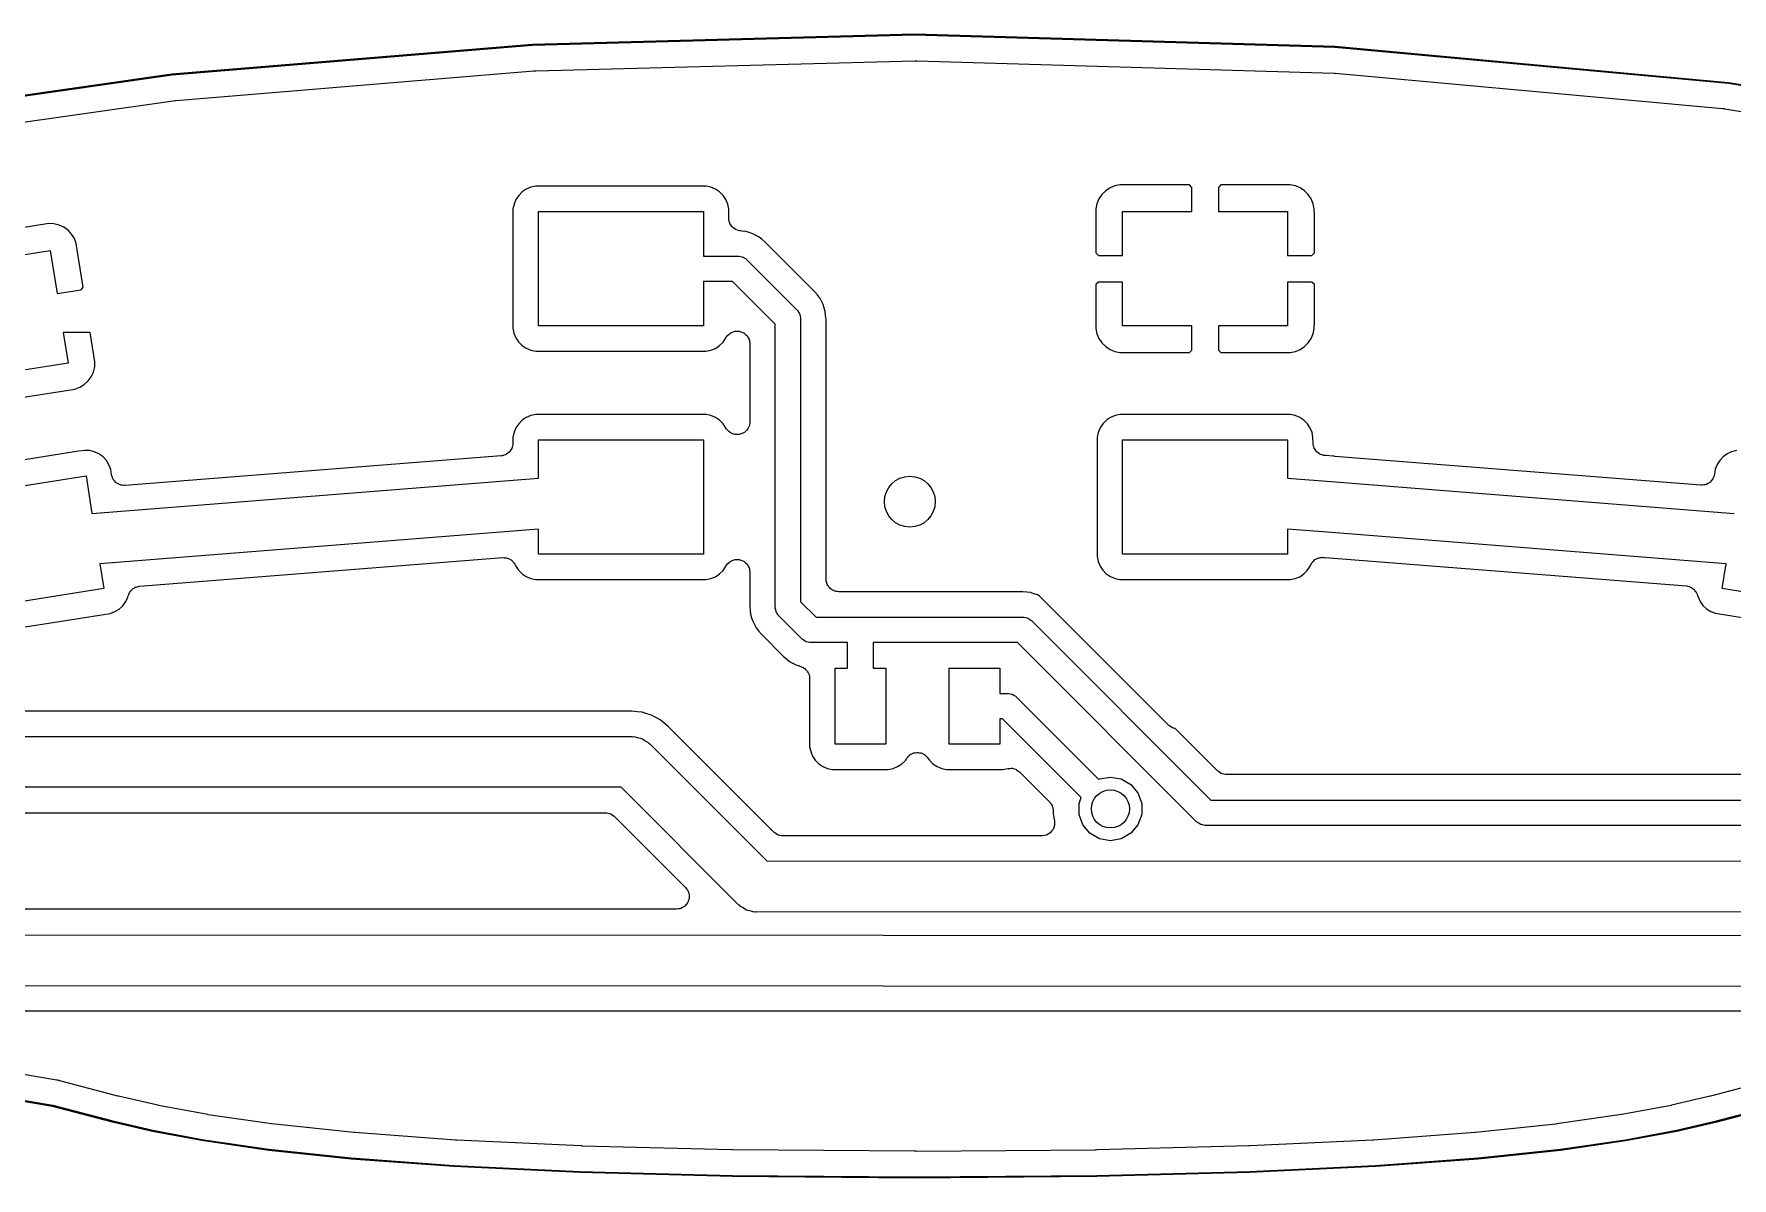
# Model space of a CAD drawing. Extents: x 69.6 to 139.6, y -158 to -61.
# Drawn here: x 97.65 to 111.03, y -70.04 to -61.03 of the extents above; entities that cross this region are included whole.
import ezdxf

# ---------------------------------------------------------------- set-up
doc = ezdxf.new("R2010")
doc.units = 0
doc.header["$MEASUREMENT"] = 0
doc.layers.add('BLACK', color=7, linetype='CONTINUOUS')

msp = doc.modelspace()

# ---------------------------------------------------------------- linework, layer by layer
at = {"layer": 'Black'}
for p, q in [((98.7376, -61.3419), (101.577, -61.1072)), ((101.578, -61.1172), (98.7386, -61.3519)), ((101.577, -61.1072), (104.588, -61.027)), ((101.577, -61.1072), (101.577, -61.1072)), ((101.577, -61.1072), (101.577, -61.1072)), ((104.588, -61.037), (101.578, -61.1172)), ((104.588, -61.027), (104.588, -61.027)), ((104.588, -61.027), (104.588, -61.027)), ((104.588, -61.027), (107.898, -61.1242)), ((107.897, -61.1342), (104.588, -61.037)), ((107.898, -61.1242), (107.898, -61.1243)), ((107.898, -61.1243), (107.898, -61.1243)), ((107.898, -61.1243), (111, -61.4083)), ((101.605, -61.3165), (104.589, -61.2384)), ((104.589, -61.2384), (104.589, -61.2383)), ((104.589, -61.2383), (104.59, -61.2384)), ((104.59, -61.2384), (104.594, -61.2383)), ((104.594, -61.2383), (104.597, -61.2387)), ((104.597, -61.2387), (104.605, -61.2376)), ((104.597, -61.2387), (104.597, -61.2387)), ((104.605, -61.2376), (107.892, -61.3352)), ((110.999, -61.4183), (107.897, -61.1342)), ((96.0647, -61.7228), (98.7373, -61.342)), ((98.7386, -61.3519), (96.0662, -61.7326)), ((98.7373, -61.342), (98.7375, -61.342)), ((98.7375, -61.342), (98.7376, -61.3419)), ((98.7707, -61.5499), (101.589, -61.3182)), ((101.589, -61.3182), (101.59, -61.3181)), ((101.59, -61.3181), (101.594, -61.3178)), ((101.59, -61.3181), (101.59, -61.3181)), ((101.594, -61.3178), (101.597, -61.3181)), ((101.597, -61.3181), (101.598, -61.3181)), ((101.598, -61.3181), (101.605, -61.3165)), ((107.892, -61.3352), (107.895, -61.3358)), ((107.895, -61.3358), (107.9, -61.3353)), ((107.9, -61.3353), (110.952, -61.6131)), ((113.898, -61.8776), (110.999, -61.4183)), ((111, -61.4083), (111, -61.4084)), ((111, -61.4084), (111, -61.4084)), ((111, -61.4084), (113.9, -61.8678)), ((96.0947, -61.9306), (98.7648, -61.5506)), ((98.7648, -61.5506), (98.7678, -61.5507)), ((98.7678, -61.5507), (98.7707, -61.5499)), ((110.952, -61.6131), (110.96, -61.6152)), ((110.96, -61.6152), (110.964, -61.6152)), ((110.964, -61.6152), (110.968, -61.6158)), ((110.968, -61.6158), (113.856, -62.0733)), ((101.447, -62.3307), (101.432, -62.3668)), ((101.469, -62.2982), (101.447, -62.3307)), ((101.496, -62.2705), (101.469, -62.2982)), ((101.529, -62.2488), (101.496, -62.2705)), ((101.565, -62.2339), (101.529, -62.2488)), ((101.604, -62.2262), (101.565, -62.2339)), ((102.896, -62.226), (101.604, -62.2262)), ((102.945, -62.2264), (102.896, -62.226)), ((102.983, -62.2343), (102.945, -62.2264)), ((103.02, -62.2495), (102.983, -62.2343)), ((103.052, -62.2714), (103.02, -62.2495)), ((103.08, -62.2992), (103.052, -62.2714)), ((103.101, -62.3319), (103.08, -62.2992)), ((103.116, -62.3682), (103.101, -62.3319)), ((106.04, -62.3259), (106.024, -62.3639)), ((106.063, -62.2918), (106.04, -62.3259)), ((106.093, -62.2627), (106.063, -62.2918)), ((106.127, -62.2399), (106.093, -62.2627)), ((106.165, -62.2242), (106.127, -62.2399)), ((106.205, -62.2162), (106.165, -62.2242)), ((106.752, -62.2163), (106.205, -62.2162)), ((106.771, -62.2352), (106.752, -62.2163)), ((106.771, -62.4263), (106.771, -62.2352)), ((107, -62.2163), (106.981, -62.2352)), ((106.981, -62.2352), (106.981, -62.4263)), ((107.547, -62.2162), (107, -62.2163)), ((107.587, -62.2242), (107.547, -62.2162)), ((107.626, -62.2399), (107.587, -62.2242)), ((107.66, -62.2627), (107.626, -62.2399)), ((107.689, -62.2918), (107.66, -62.2627)), ((107.712, -62.3259), (107.689, -62.2918)), ((107.728, -62.3639), (107.712, -62.3259)), ((101.424, -62.4053), (101.423, -62.454)), ((101.423, -62.454), (101.424, -63.345)), ((101.432, -62.3668), (101.424, -62.4053)), ((101.624, -63.3254), (101.624, -62.4263)), ((101.624, -62.4263), (102.924, -62.4263)), ((102.924, -62.4263), (102.924, -62.7758)), ((103.124, -62.4067), (103.116, -62.3682)), ((103.124, -62.4784), (103.124, -62.4067)), ((106.024, -62.3639), (106.016, -62.4042)), ((106.016, -62.4042), (106.016, -62.4549)), ((106.016, -62.4549), (106.016, -62.7519)), ((106.226, -62.7708), (106.226, -62.4263)), ((106.226, -62.4263), (106.771, -62.4263)), ((106.981, -62.4263), (107.526, -62.4263)), ((107.526, -62.4263), (107.526, -62.7708)), ((107.736, -62.4042), (107.728, -62.3639)), ((107.737, -62.4549), (107.736, -62.4042)), ((107.737, -62.7519), (107.737, -62.4549)), ((97.7666, -62.5205), (97.2265, -62.6061)), ((97.8078, -62.5221), (97.7666, -62.5205)), ((97.8479, -62.5316), (97.8078, -62.5221)), ((97.8853, -62.5488), (97.8479, -62.5316)), ((97.9187, -62.5729), (97.8853, -62.5488)), ((97.9468, -62.603), (97.9187, -62.5729)), ((103.125, -62.4815), (103.124, -62.4784)), ((103.124, -62.4847), (103.125, -62.4815)), ((103.128, -62.4986), (103.124, -62.4847)), ((103.13, -62.5126), (103.128, -62.4986)), ((103.132, -62.5154), (103.13, -62.5126)), ((103.132, -62.5185), (103.132, -62.5154)), ((103.14, -62.5303), (103.132, -62.5185)), ((103.147, -62.5427), (103.14, -62.5303)), ((103.15, -62.5447), (103.147, -62.5427)), ((103.152, -62.5474), (103.15, -62.5447)), ((103.163, -62.5558), (103.152, -62.5474)), ((103.174, -62.565), (103.163, -62.5558)), ((103.177, -62.5661), (103.174, -62.565)), ((103.18, -62.568), (103.177, -62.5661)), ((103.193, -62.572), (103.18, -62.568)), ((103.207, -62.5769), (103.193, -62.572)), ((103.21, -62.5769), (103.207, -62.5769)), ((103.213, -62.5778), (103.21, -62.5769)), ((103.227, -62.5794), (103.213, -62.5778)), ((103.228, -62.5793), (103.227, -62.5794)), ((103.228, -62.5795), (103.228, -62.5793)), ((103.257, -62.5824), (103.228, -62.5795)), ((103.284, -62.5911), (103.257, -62.5824)), ((103.285, -62.5912), (103.284, -62.5911)), ((103.285, -62.5914), (103.285, -62.5912)), ((103.312, -62.5998), (103.285, -62.5914)), ((103.338, -62.6136), (103.312, -62.5998)), ((97.2406, -62.8164), (97.7792, -62.7312)), ((97.7792, -62.7312), (97.8331, -63.0715)), ((97.9685, -62.638), (97.9468, -62.603)), ((97.983, -62.6765), (97.9685, -62.638)), ((97.9912, -62.7264), (97.983, -62.6765)), ((98.0375, -63.0199), (97.9912, -62.7264)), ((103.338, -62.6138), (103.338, -62.6136)), ((103.339, -62.6141), (103.338, -62.6138)), ((103.364, -62.6277), (103.339, -62.6141)), ((103.386, -62.6461), (103.364, -62.6277)), ((103.386, -62.6464), (103.386, -62.6461)), ((103.387, -62.6468), (103.386, -62.6464)), ((103.411, -62.6672), (103.387, -62.6468)), ((103.802, -63.0576), (103.411, -62.6672)), ((102.924, -62.7758), (103.196, -62.7758)), ((103.196, -62.7758), (103.2, -62.7766)), ((103.2, -62.7766), (103.205, -62.7762)), ((103.205, -62.7762), (103.217, -62.7796)), ((103.217, -62.7796), (103.23, -62.7819)), ((103.23, -62.7819), (103.234, -62.7841)), ((103.234, -62.7841), (103.238, -62.7852)), ((103.238, -62.7852), (103.249, -62.7927)), ((103.249, -62.7927), (103.26, -62.7992)), ((103.26, -62.7992), (103.263, -62.8026)), ((103.263, -62.8026), (103.267, -62.8051)), ((103.267, -62.8051), (103.661, -63.1993)), ((106.016, -62.7519), (106.035, -62.7708)), ((106.035, -62.7708), (106.226, -62.7708)), ((107.526, -62.7708), (107.718, -62.7708)), ((107.718, -62.7708), (107.737, -62.7519)), ((103.154, -62.9758), (102.924, -62.9758)), ((102.924, -62.9758), (102.924, -63.3254)), ((103.49, -63.3114), (103.154, -62.9758)), ((106.035, -62.9808), (106.016, -62.9998)), ((106.016, -62.9998), (106.016, -63.2968)), ((106.226, -62.9808), (106.035, -62.9808)), ((106.226, -63.3254), (106.226, -62.9808)), ((107.718, -62.9808), (107.526, -62.9808)), ((107.526, -62.9808), (107.526, -63.3254)), ((107.737, -62.9998), (107.718, -62.9808)), ((107.737, -63.2968), (107.737, -62.9998)), ((97.8331, -63.0715), (98.0218, -63.0416)), ((98.0218, -63.0416), (98.0375, -63.0199)), ((103.822, -63.0824), (103.802, -63.0576)), ((103.802, -63.0576), (103.802, -63.0576)), ((103.822, -63.0827), (103.822, -63.0824)), ((103.822, -63.0832), (103.822, -63.0827)), ((103.84, -63.1055), (103.822, -63.0832)), ((103.854, -63.131), (103.84, -63.1055)), ((103.854, -63.1314), (103.854, -63.131)), ((103.854, -63.1319), (103.854, -63.1314)), ((103.868, -63.1573), (103.854, -63.1319)), ((103.661, -63.1993), (103.663, -63.2029)), ((103.663, -63.2029), (103.667, -63.2057)), ((103.667, -63.2057), (103.673, -63.217)), ((103.673, -63.217), (103.681, -63.2277)), ((103.681, -63.2277), (103.682, -63.232)), ((103.682, -63.232), (103.684, -63.2358)), ((103.684, -63.2358), (103.686, -63.2487)), ((103.686, -63.2487), (103.69, -63.2613)), ((103.69, -63.2613), (103.689, -63.2657)), ((103.689, -63.2657), (103.69, -63.27)), ((103.69, -63.27), (103.69, -65.4986)), ((103.876, -63.1848), (103.868, -63.1573)), ((103.876, -63.1853), (103.876, -63.1848)), ((103.876, -63.1858), (103.876, -63.1853)), ((103.884, -63.2133), (103.876, -63.1858)), ((103.887, -63.2419), (103.884, -63.2133)), ((103.887, -63.2424), (103.887, -63.2419)), ((103.887, -63.2429), (103.887, -63.2424)), ((103.89, -63.2749), (103.887, -63.2429)), ((98.0941, -63.3769), (97.8814, -63.3769)), ((97.8814, -63.3769), (97.9198, -63.6192)), ((98.123, -63.5582), (98.0941, -63.3769)), ((101.424, -63.345), (101.431, -63.3835)), ((101.431, -63.3835), (101.446, -63.4198)), ((102.924, -63.3254), (101.624, -63.3254)), ((103.109, -63.4099), (103.113, -63.4025)), ((103.113, -63.4025), (103.115, -63.401)), ((103.115, -63.401), (103.117, -63.3989)), ((103.117, -63.3989), (103.128, -63.3899)), ((103.128, -63.3899), (103.13, -63.3879)), ((103.13, -63.3879), (103.131, -63.3874)), ((103.131, -63.3874), (103.14, -63.3802)), ((103.14, -63.3802), (103.142, -63.3794)), ((103.142, -63.3794), (103.144, -63.3779)), ((103.144, -63.3779), (103.159, -63.3735)), ((103.159, -63.3735), (103.173, -63.3683)), ((103.173, -63.3683), (103.175, -63.3683)), ((103.175, -63.3683), (103.177, -63.3676)), ((103.177, -63.3676), (103.192, -63.3683)), ((103.192, -63.3683), (103.207, -63.3683)), ((103.207, -63.3683), (103.21, -63.3692)), ((103.21, -63.3692), (103.212, -63.3693)), ((103.212, -63.3693), (103.226, -63.3751)), ((103.226, -63.3751), (103.24, -63.3802)), ((103.24, -63.3802), (103.242, -63.3818)), ((103.242, -63.3818), (103.244, -63.3828)), ((103.244, -63.3828), (103.255, -63.3929)), ((103.255, -63.3929), (103.267, -63.4025)), ((103.267, -63.4025), (103.268, -63.4047)), ((103.268, -63.4047), (103.27, -63.4064)), ((103.49, -65.54), (103.49, -63.3114)), ((103.89, -65.32), (103.89, -63.2749)), ((106.016, -63.2968), (106.016, -63.3475)), ((106.016, -63.3475), (106.024, -63.3878)), ((106.024, -63.3878), (106.04, -63.4258)), ((106.771, -63.3254), (106.226, -63.3254)), ((106.771, -63.5165), (106.771, -63.3254)), ((107.526, -63.3254), (106.981, -63.3254)), ((106.981, -63.3254), (106.981, -63.5165)), ((107.712, -63.4258), (107.728, -63.3878)), ((107.728, -63.3878), (107.736, -63.3475)), ((107.736, -63.3475), (107.737, -63.2968)), ((101.446, -63.4198), (101.468, -63.4524)), ((101.468, -63.4524), (101.495, -63.4803)), ((101.495, -63.4803), (101.528, -63.5022)), ((101.528, -63.5022), (101.564, -63.5174)), ((101.564, -63.5174), (101.603, -63.5253)), ((101.603, -63.5253), (101.651, -63.5256)), ((101.651, -63.5256), (102.944, -63.5254)), ((102.944, -63.5254), (102.982, -63.5178)), ((102.982, -63.5178), (103.018, -63.5029)), ((103.018, -63.5029), (103.051, -63.4812)), ((103.051, -63.4812), (103.079, -63.4535)), ((103.079, -63.4535), (103.106, -63.4129)), ((103.106, -63.4129), (103.109, -63.4099)), ((103.27, -63.4064), (103.276, -63.4197)), ((103.276, -63.4197), (103.284, -63.4326)), ((103.284, -63.4326), (103.284, -63.435)), ((103.284, -63.435), (103.286, -63.4372)), ((103.286, -63.4372), (103.287, -63.4521)), ((103.287, -63.4521), (103.288, -63.4573)), ((103.288, -63.4573), (103.289, -63.4583)), ((103.289, -63.4583), (103.289, -63.4588)), ((103.289, -63.4588), (103.29, -63.4668)), ((103.29, -63.4668), (103.29, -64.0828)), ((106.04, -63.4258), (106.063, -63.4599)), ((106.063, -63.4599), (106.093, -63.4889)), ((106.093, -63.4889), (106.127, -63.5117)), ((106.127, -63.5117), (106.165, -63.5274)), ((106.165, -63.5274), (106.205, -63.5354)), ((106.205, -63.5354), (106.752, -63.5354)), ((106.752, -63.5354), (106.771, -63.5165)), ((106.981, -63.5165), (107, -63.5354)), ((107, -63.5354), (107.547, -63.5354)), ((107.547, -63.5354), (107.587, -63.5274)), ((107.587, -63.5274), (107.626, -63.5117)), ((107.626, -63.5117), (107.66, -63.4889)), ((107.66, -63.4889), (107.689, -63.4599)), ((107.689, -63.4599), (107.712, -63.4258)), ((97.9198, -63.6192), (97.3813, -63.7045)), ((98.1188, -63.6893), (98.1287, -63.6493)), ((98.1305, -63.6082), (98.123, -63.5582)), ((98.1287, -63.6493), (98.1305, -63.6082)), ((98.0117, -63.8092), (98.0468, -63.7878)), ((98.0468, -63.7878), (98.0771, -63.7599)), ((98.0771, -63.7599), (98.1014, -63.7267)), ((98.1014, -63.7267), (98.1188, -63.6893)), ((97.4328, -63.909), (97.973, -63.8234)), ((97.973, -63.8234), (98.0117, -63.8092)), ((101.496, -64.0688), (101.469, -64.0965)), ((101.529, -64.0471), (101.496, -64.0688)), ((101.565, -64.0322), (101.529, -64.0471)), ((101.604, -64.0246), (101.565, -64.0322)), ((102.896, -64.0244), (101.604, -64.0246)), ((102.945, -64.0247), (102.896, -64.0244)), ((102.983, -64.0326), (102.945, -64.0247)), ((103.02, -64.0478), (102.983, -64.0326)), ((103.052, -64.0697), (103.02, -64.0478)), ((103.08, -64.0976), (103.052, -64.0697)), ((106.099, -64.0688), (106.071, -64.0965)), ((106.132, -64.0471), (106.099, -64.0688)), ((106.168, -64.0322), (106.132, -64.0471)), ((106.206, -64.0246), (106.168, -64.0322)), ((106.771, -64.0245), (106.206, -64.0246)), ((106.871, -64.0245), (106.771, -64.0245)), ((107.499, -64.0244), (106.871, -64.0245)), ((107.547, -64.0247), (107.499, -64.0244)), ((107.586, -64.0326), (107.547, -64.0247)), ((107.622, -64.0478), (107.586, -64.0326)), ((107.655, -64.0697), (107.622, -64.0478)), ((107.682, -64.0976), (107.655, -64.0697)), ((101.424, -64.2036), (101.423, -64.2505)), ((101.432, -64.1651), (101.424, -64.2036)), ((101.447, -64.129), (101.432, -64.1651)), ((101.469, -64.0965), (101.447, -64.129)), ((103.107, -64.1381), (103.08, -64.0976)), ((103.111, -64.1422), (103.107, -64.1381)), ((103.113, -64.1471), (103.111, -64.1422)), ((103.122, -64.1547), (103.113, -64.1471)), ((103.131, -64.1633), (103.122, -64.1547)), ((103.136, -64.1658), (103.131, -64.1633)), ((103.14, -64.1694), (103.136, -64.1658)), ((103.151, -64.1735), (103.14, -64.1694)), ((103.162, -64.1787), (103.151, -64.1735)), ((103.167, -64.1794), (103.162, -64.1787)), ((103.173, -64.1813), (103.167, -64.1794)), ((103.184, -64.1813), (103.173, -64.1813)), ((103.196, -64.1826), (103.184, -64.1813)), ((103.202, -64.1813), (103.196, -64.1826)), ((103.207, -64.1813), (103.202, -64.1813)), ((103.219, -64.1772), (103.207, -64.1813)), ((103.23, -64.1744), (103.219, -64.1772)), ((103.235, -64.1713), (103.23, -64.1744)), ((103.24, -64.1694), (103.235, -64.1713)), ((103.249, -64.1618), (103.24, -64.1694)), ((103.259, -64.1552), (103.249, -64.1618)), ((103.262, -64.1507), (103.259, -64.1552)), ((103.267, -64.1471), (103.262, -64.1507)), ((103.273, -64.1368), (103.267, -64.1471)), ((103.28, -64.1273), (103.273, -64.1368)), ((103.281, -64.1219), (103.28, -64.1273)), ((103.284, -64.117), (103.281, -64.1219)), ((103.286, -64.1053), (103.284, -64.117)), ((103.289, -64.094), (103.286, -64.1053)), ((103.29, -64.0828), (103.289, -64.0883)), ((103.289, -64.0883), (103.289, -64.094)), ((106.034, -64.1651), (106.026, -64.2036)), ((106.026, -64.2036), (106.026, -64.2523)), ((106.049, -64.129), (106.034, -64.1651)), ((106.071, -64.0965), (106.049, -64.129)), ((107.704, -64.1302), (107.682, -64.0976)), ((107.719, -64.1665), (107.704, -64.1302)), ((107.726, -64.205), (107.719, -64.1665)), ((107.727, -64.2475), (107.726, -64.205)), ((98.0018, -64.3139), (97.3247, -64.4213)), ((98.05, -64.3066), (98.0018, -64.3139)), ((98.0891, -64.3084), (98.05, -64.3066)), ((98.1272, -64.3178), (98.0891, -64.3084)), ((98.1305, -64.3193), (98.1272, -64.3178)), ((98.1628, -64.3343), (98.1305, -64.3193)), ((98.1718, -64.341), (98.1628, -64.3343)), ((98.1944, -64.3575), (98.1718, -64.341)), ((98.1718, -64.341), (98.1718, -64.341)), ((98.1718, -64.341), (98.1718, -64.341)), ((101.365, -64.3407), (101.352, -64.344)), ((101.368, -64.3382), (101.365, -64.3407)), ((101.373, -64.3367), (101.368, -64.3382)), ((101.383, -64.3284), (101.373, -64.3367)), ((101.393, -64.3211), (101.383, -64.3284)), ((101.396, -64.3174), (101.393, -64.3211)), ((101.399, -64.3146), (101.396, -64.3174)), ((101.406, -64.3034), (101.399, -64.3146)), ((101.414, -64.2928), (101.406, -64.3034)), ((101.415, -64.2885), (101.414, -64.2928)), ((101.417, -64.2846), (101.415, -64.2885)), ((101.419, -64.2719), (101.417, -64.2846)), ((101.423, -64.2593), (101.419, -64.2719)), ((101.423, -64.2505), (101.423, -64.2549)), ((101.423, -64.2549), (101.423, -64.2593)), ((101.624, -64.5251), (101.624, -64.2246)), ((101.624, -64.2246), (102.924, -64.2246)), ((102.924, -64.2246), (102.924, -65.1237)), ((106.026, -64.2523), (106.026, -65.1433)), ((106.226, -65.1237), (106.226, -64.2246)), ((106.226, -64.2246), (107.526, -64.2246)), ((107.526, -64.2246), (107.526, -64.5251)), ((107.727, -64.2522), (107.727, -64.2475)), ((107.727, -64.257), (107.727, -64.2522)), ((107.73, -64.2692), (107.727, -64.257)), ((107.733, -64.2817), (107.73, -64.2692)), ((107.735, -64.2859), (107.733, -64.2817)), ((107.736, -64.2905), (107.735, -64.2859)), ((107.737, -64.2911), (107.736, -64.2905)), ((107.744, -64.3008), (107.737, -64.2911)), ((107.75, -64.3118), (107.744, -64.3008)), ((107.754, -64.3149), (107.75, -64.3118)), ((107.756, -64.3188), (107.754, -64.3149)), ((107.767, -64.3259), (107.756, -64.3188)), ((107.777, -64.3341), (107.767, -64.3259)), ((107.781, -64.3357), (107.777, -64.3341)), ((107.785, -64.3385), (107.781, -64.3357)), ((107.797, -64.3416), (107.785, -64.3385)), ((110.988, -64.3336), (110.957, -64.3566)), ((111.024, -64.3173), (110.988, -64.3336)), ((111.062, -64.3082), (111.024, -64.3173)), ((98.221, -64.3864), (98.1944, -64.3575)), ((98.2414, -64.4199), (98.221, -64.3864)), ((98.255, -64.4567), (98.2414, -64.4199)), ((98.2616, -64.4986), (98.255, -64.4567)), ((101.331, -64.3494), (98.3682, -64.5826)), ((101.336, -64.3483), (101.331, -64.3494)), ((101.34, -64.3484), (101.336, -64.3483)), ((101.352, -64.344), (101.34, -64.3484)), ((107.809, -64.3459), (107.797, -64.3416)), ((107.814, -64.3459), (107.809, -64.3459)), ((107.819, -64.3472), (107.814, -64.3459)), ((107.829, -64.348), (107.819, -64.3472)), ((107.885, -64.3524), (107.829, -64.348)), ((107.829, -64.348), (107.829, -64.348)), ((107.829, -64.348), (107.829, -64.348)), ((107.892, -64.353), (107.885, -64.3524)), ((107.893, -64.3529), (107.892, -64.353)), ((107.897, -64.3538), (107.893, -64.3529)), ((110.782, -64.5809), (107.897, -64.3538)), ((110.895, -64.4553), (110.888, -64.4975)), ((110.909, -64.4186), (110.895, -64.4553)), ((110.93, -64.3853), (110.909, -64.4186)), ((110.957, -64.3566), (110.93, -64.3853)), ((96.776, -64.7108), (98.0605, -64.5073)), ((98.0605, -64.5073), (98.1074, -64.8035)), ((98.1074, -64.8035), (101.624, -64.5251)), ((98.2632, -64.5032), (98.2616, -64.4986)), ((98.2636, -64.508), (98.2632, -64.5032)), ((98.2688, -64.5195), (98.2636, -64.508)), ((98.2729, -64.5314), (98.2688, -64.5195)), ((98.276, -64.5352), (98.2729, -64.5314)), ((98.278, -64.5396), (98.276, -64.5352)), ((98.2868, -64.5486), (98.278, -64.5396)), ((98.2948, -64.5584), (98.2868, -64.5486)), ((98.2989, -64.5609), (98.2948, -64.5584)), ((98.3023, -64.5644), (98.2989, -64.5609)), ((98.3137, -64.5698), (98.3023, -64.5644)), ((98.3246, -64.5763), (98.3137, -64.5698)), ((98.3293, -64.5772), (98.3246, -64.5763)), ((98.3336, -64.5793), (98.3293, -64.5772)), ((98.3462, -64.5805), (98.3336, -64.5793)), ((98.3586, -64.5829), (98.3462, -64.5805)), ((98.3634, -64.5822), (98.3586, -64.5829)), ((98.3682, -64.5826), (98.3634, -64.5822)), ((107.526, -64.5251), (107.87, -64.5523)), ((107.87, -64.5523), (107.87, -64.5523)), ((107.87, -64.5523), (111.043, -64.8035)), ((110.786, -64.5804), (110.782, -64.5809)), ((110.791, -64.5812), (110.786, -64.5804)), ((110.804, -64.5788), (110.791, -64.5812)), ((110.816, -64.5776), (110.804, -64.5788)), ((110.821, -64.5756), (110.816, -64.5776)), ((110.825, -64.5748), (110.821, -64.5756)), ((110.836, -64.5682), (110.825, -64.5748)), ((110.848, -64.5626), (110.836, -64.5682)), ((110.851, -64.5594), (110.848, -64.5626)), ((110.855, -64.5571), (110.851, -64.5594)), ((110.863, -64.5471), (110.855, -64.5571)), ((110.872, -64.5378), (110.863, -64.5471)), ((110.874, -64.5337), (110.872, -64.5378)), ((110.877, -64.5303), (110.874, -64.5337)), ((110.881, -64.518), (110.877, -64.5303)), ((110.887, -64.5062), (110.881, -64.518)), ((110.888, -64.4975), (110.887, -64.5018)), ((110.887, -64.5018), (110.887, -64.5062)), ((101.624, -64.9263), (98.1701, -65.1998)), ((101.624, -65.1237), (101.624, -64.9263)), ((107.838, -64.9511), (107.526, -64.9264)), ((107.526, -64.9264), (107.526, -65.1237)), ((110.98, -65.1998), (107.838, -64.9511)), ((107.838, -64.9511), (107.838, -64.9511)), ((107.838, -64.9511), (107.838, -64.9511)), ((102.924, -65.1237), (101.624, -65.1237)), ((106.026, -65.1433), (106.034, -65.1818)), ((107.526, -65.1237), (106.226, -65.1237)), ((98.1701, -65.1998), (98.2011, -65.3954)), ((98.4825, -65.3761), (101.343, -65.1509)), ((101.343, -65.1509), (101.354, -65.152)), ((101.354, -65.152), (101.365, -65.1515)), ((101.365, -65.1515), (101.371, -65.1536)), ((101.371, -65.1536), (101.378, -65.1543)), ((101.378, -65.1543), (101.388, -65.1588)), ((101.388, -65.1588), (101.398, -65.162)), ((101.398, -65.162), (101.403, -65.1662)), ((101.403, -65.1662), (101.409, -65.1692)), ((101.409, -65.1692), (101.417, -65.1768)), ((101.417, -65.1768), (101.425, -65.1832)), ((101.425, -65.1832), (101.429, -65.1891)), ((101.429, -65.1891), (101.434, -65.194)), ((101.434, -65.194), (101.438, -65.2036)), ((101.438, -65.2036), (101.444, -65.2125)), ((101.444, -65.2125), (101.446, -65.2181)), ((101.446, -65.2181), (101.468, -65.2508)), ((101.468, -65.2508), (101.495, -65.2786)), ((103.051, -65.2795), (103.079, -65.2518)), ((103.079, -65.2518), (103.106, -65.2112)), ((103.106, -65.2112), (103.109, -65.2082)), ((103.109, -65.2082), (103.113, -65.2009)), ((103.113, -65.2009), (103.115, -65.1993)), ((103.115, -65.1993), (103.117, -65.1972)), ((103.117, -65.1972), (103.128, -65.1882)), ((103.128, -65.1882), (103.13, -65.1862)), ((103.13, -65.1862), (103.131, -65.1857)), ((103.131, -65.1857), (103.14, -65.1785)), ((103.14, -65.1785), (103.142, -65.1777)), ((103.142, -65.1777), (103.144, -65.1762)), ((103.144, -65.1762), (103.159, -65.1718)), ((103.159, -65.1718), (103.173, -65.1667)), ((103.173, -65.1667), (103.175, -65.1667)), ((103.175, -65.1667), (103.177, -65.1659)), ((103.177, -65.1659), (103.192, -65.1667)), ((103.192, -65.1667), (103.207, -65.1667)), ((103.207, -65.1667), (103.21, -65.1675)), ((103.21, -65.1675), (103.212, -65.1676)), ((103.212, -65.1676), (103.226, -65.1734)), ((103.226, -65.1734), (103.24, -65.1785)), ((103.24, -65.1785), (103.242, -65.1801)), ((103.242, -65.1801), (103.244, -65.1811)), ((103.244, -65.1811), (103.255, -65.1912)), ((103.255, -65.1912), (103.267, -65.2009)), ((103.267, -65.2009), (103.268, -65.203)), ((103.268, -65.203), (103.27, -65.2047)), ((103.27, -65.2047), (103.276, -65.218)), ((103.276, -65.218), (103.284, -65.2309)), ((103.284, -65.2309), (103.284, -65.2334)), ((103.284, -65.2334), (103.286, -65.2356)), ((103.286, -65.2356), (103.287, -65.2504)), ((103.287, -65.2504), (103.288, -65.2556)), ((103.288, -65.2556), (103.289, -65.2567)), ((103.289, -65.2567), (103.289, -65.2571)), ((103.289, -65.2571), (103.29, -65.2651)), ((103.29, -65.2651), (103.29, -65.5351)), ((106.034, -65.1818), (106.049, -65.2181)), ((106.049, -65.2181), (106.07, -65.2508)), ((106.07, -65.2508), (106.098, -65.2786)), ((107.653, -65.2795), (107.681, -65.2518)), ((107.681, -65.2518), (107.703, -65.2193)), ((107.703, -65.2193), (107.707, -65.2097)), ((107.707, -65.2097), (107.713, -65.2011)), ((107.713, -65.2011), (107.717, -65.1918)), ((107.717, -65.1918), (107.722, -65.1866)), ((107.722, -65.1866), (107.726, -65.1805)), ((107.726, -65.1805), (107.734, -65.1743)), ((107.734, -65.1743), (107.741, -65.167)), ((107.741, -65.167), (107.748, -65.1639)), ((107.748, -65.1639), (107.754, -65.1595)), ((107.754, -65.1595), (107.764, -65.1565)), ((107.764, -65.1565), (107.773, -65.1521)), ((107.773, -65.1521), (107.78, -65.1514)), ((107.78, -65.1514), (107.787, -65.1492)), ((107.787, -65.1492), (107.797, -65.1497)), ((107.797, -65.1497), (107.807, -65.1487)), ((107.807, -65.1487), (107.812, -65.1491)), ((107.812, -65.1491), (107.815, -65.15)), ((107.815, -65.15), (107.817, -65.1499)), ((107.817, -65.1499), (107.823, -65.1505)), ((107.823, -65.1505), (110.667, -65.3743)), ((110.949, -65.3954), (110.98, -65.1998)), ((98.2011, -65.3954), (96.9167, -65.5989)), ((98.4143, -65.4128), (98.4202, -65.4045)), ((98.4202, -65.4045), (98.4262, -65.4004)), ((98.4262, -65.4004), (98.4313, -65.3951)), ((98.4313, -65.3951), (98.4404, -65.3906)), ((98.4404, -65.3906), (98.4488, -65.3848)), ((98.4488, -65.3848), (98.4559, -65.383)), ((98.4559, -65.383), (98.4624, -65.3798)), ((98.4624, -65.3798), (98.4726, -65.3787)), ((98.4726, -65.3787), (98.4825, -65.3761)), ((101.495, -65.2786), (101.528, -65.3005)), ((101.528, -65.3005), (101.564, -65.3157)), ((101.564, -65.3157), (101.603, -65.3236)), ((101.603, -65.3236), (101.651, -65.3239)), ((101.651, -65.3239), (102.944, -65.3238)), ((102.944, -65.3238), (102.982, -65.3161)), ((102.982, -65.3161), (103.018, -65.3012)), ((103.018, -65.3012), (103.051, -65.2795)), ((103.892, -65.3286), (103.89, -65.32)), ((103.892, -65.3374), (103.892, -65.3286)), ((103.895, -65.3456), (103.892, -65.3374)), ((103.896, -65.3542), (103.895, -65.3456)), ((103.9, -65.3618), (103.896, -65.3542)), ((103.903, -65.37), (103.9, -65.3618)), ((103.909, -65.3767), (103.903, -65.37)), ((103.913, -65.3843), (103.909, -65.3767)), ((103.92, -65.3899), (103.913, -65.3843)), ((103.926, -65.3966), (103.92, -65.3899)), ((103.933, -65.401), (103.926, -65.3966)), ((103.94, -65.4066), (103.933, -65.401)), ((103.948, -65.4096), (103.94, -65.4066)), ((103.956, -65.414), (103.948, -65.4096)), ((106.098, -65.2786), (106.13, -65.3005)), ((106.13, -65.3005), (106.167, -65.3157)), ((106.167, -65.3157), (106.205, -65.3236)), ((106.205, -65.3236), (106.254, -65.3239)), ((106.254, -65.3239), (107.546, -65.3238)), ((107.546, -65.3238), (107.585, -65.3161)), ((107.585, -65.3161), (107.621, -65.3012)), ((107.621, -65.3012), (107.653, -65.2795)), ((110.667, -65.3743), (110.677, -65.377)), ((110.677, -65.377), (110.688, -65.3782)), ((110.688, -65.3782), (110.694, -65.3813)), ((110.694, -65.3813), (110.701, -65.383)), ((110.701, -65.383), (110.709, -65.389)), ((110.709, -65.389), (110.719, -65.3937)), ((110.719, -65.3937), (110.724, -65.3988)), ((110.724, -65.3988), (110.729, -65.4027)), ((110.729, -65.4027), (110.735, -65.4113)), ((110.735, -65.4113), (110.743, -65.419)), ((112.233, -65.5989), (110.949, -65.3954)), ((98.3221, -65.5559), (98.351, -65.5294)), ((98.351, -65.5294), (98.3741, -65.4977)), ((98.3741, -65.4977), (98.3907, -65.4622)), ((98.3907, -65.4622), (98.3932, -65.452)), ((98.3932, -65.452), (98.3973, -65.4426)), ((98.3973, -65.4426), (98.4001, -65.4328)), ((98.4001, -65.4328), (98.4043, -65.4268)), ((98.4043, -65.4268), (98.4072, -65.4202)), ((98.4072, -65.4202), (98.4143, -65.4128)), ((103.29, -65.5351), (103.293, -65.567)), ((103.491, -65.5443), (103.49, -65.54)), ((103.49, -65.5487), (103.491, -65.5443)), ((103.69, -65.4986), (103.811, -65.62)), ((103.964, -65.4155), (103.956, -65.414)), ((103.973, -65.4185), (103.964, -65.4155)), ((103.981, -65.4185), (103.973, -65.4185)), ((103.99, -65.42), (103.981, -65.4185)), ((105.44, -65.42), (103.99, -65.42)), ((105.471, -65.4235), (105.44, -65.42)), ((105.472, -65.4235), (105.471, -65.4235)), ((105.472, -65.4236), (105.472, -65.4235)), ((105.501, -65.4265), (105.472, -65.4236)), ((105.528, -65.4352), (105.501, -65.4265)), ((105.529, -65.4353), (105.528, -65.4352)), ((105.529, -65.4356), (105.529, -65.4353)), ((105.557, -65.4439), (105.529, -65.4356)), ((105.57, -65.4511), (105.557, -65.4439)), ((106.589, -66.4707), (105.57, -65.4511)), ((110.743, -65.419), (110.745, -65.4253)), ((110.745, -65.4253), (110.749, -65.431)), ((110.749, -65.431), (110.752, -65.4411)), ((110.752, -65.4411), (110.756, -65.4508)), ((110.756, -65.4508), (110.759, -65.4609)), ((110.759, -65.4609), (110.775, -65.4965)), ((110.775, -65.4965), (110.798, -65.5283)), ((110.798, -65.5283), (110.827, -65.5551)), ((96.9754, -65.7923), (98.2518, -65.5899)), ((98.2518, -65.5899), (98.2886, -65.5764)), ((98.2886, -65.5764), (98.3221, -65.5559)), ((103.293, -65.567), (103.293, -65.5676)), ((103.293, -65.5676), (103.293, -65.5681)), ((103.293, -65.5681), (103.296, -65.5967)), ((103.296, -65.5967), (103.304, -65.6242)), ((103.304, -65.6242), (103.304, -65.6247)), ((103.304, -65.6247), (103.304, -65.6252)), ((103.304, -65.6252), (103.312, -65.6527)), ((103.312, -65.6527), (103.326, -65.6781)), ((103.326, -65.6781), (103.326, -65.6786)), ((103.326, -65.6786), (103.326, -65.679)), ((103.326, -65.679), (103.34, -65.7045)), ((103.494, -65.5613), (103.49, -65.5487)), ((103.496, -65.5742), (103.494, -65.5613)), ((103.498, -65.578), (103.496, -65.5742)), ((103.499, -65.5823), (103.498, -65.578)), ((103.507, -65.593), (103.499, -65.5823)), ((103.513, -65.6043), (103.507, -65.593)), ((103.517, -65.6071), (103.513, -65.6043)), ((103.519, -65.6107), (103.517, -65.6071)), ((103.699, -65.7907), (103.519, -65.6107)), ((103.811, -65.62), (105.44, -65.62)), ((105.44, -65.62), (105.444, -65.6208)), ((105.444, -65.6208), (105.449, -65.6204)), ((105.449, -65.6204), (105.461, -65.6238)), ((105.461, -65.6238), (105.474, -65.626)), ((105.474, -65.626), (105.478, -65.6282)), ((105.478, -65.6282), (105.482, -65.6294)), ((105.482, -65.6294), (105.493, -65.6369)), ((105.493, -65.6369), (105.504, -65.6434)), ((105.504, -65.6434), (105.507, -65.6468)), ((105.507, -65.6468), (105.511, -65.6493)), ((105.511, -65.6493), (106.921, -67.06)), ((110.827, -65.5551), (110.86, -65.5757)), ((110.86, -65.5757), (110.897, -65.5895)), ((110.897, -65.5895), (110.945, -65.5975)), ((110.945, -65.5975), (112.221, -65.7995)), ((103.34, -65.7045), (103.358, -65.7268)), ((103.358, -65.7268), (103.358, -65.7273)), ((103.358, -65.7273), (103.358, -65.7276)), ((103.358, -65.7276), (103.378, -65.7524)), ((103.378, -65.7524), (103.378, -65.7524)), ((103.378, -65.7524), (103.378, -65.7524)), ((103.378, -65.7524), (103.554, -65.9287)), ((103.703, -65.7932), (103.699, -65.7907)), ((103.706, -65.7966), (103.703, -65.7932)), ((103.717, -65.8031), (103.706, -65.7966)), ((103.728, -65.8106), (103.717, -65.8031)), ((103.732, -65.8118), (103.728, -65.8106)), ((103.736, -65.814), (103.732, -65.8118)), ((103.554, -65.9287), (103.579, -65.949)), ((103.749, -65.8162), (103.736, -65.814)), ((103.761, -65.8196), (103.749, -65.8162)), ((103.766, -65.8192), (103.761, -65.8196)), ((103.77, -65.82), (103.766, -65.8192)), ((104.06, -65.82), (103.77, -65.82)), ((104.06, -66.0203), (104.06, -65.82)), ((105.399, -65.82), (104.26, -65.82)), ((104.26, -65.82), (104.26, -66.0203)), ((106.809, -67.2307), (105.399, -65.82)), ((103.579, -65.949), (103.58, -65.9494)), ((103.58, -65.9494), (103.58, -65.9497)), ((103.58, -65.9497), (103.602, -65.9682)), ((103.602, -65.9682), (103.627, -65.9817)), ((103.627, -65.9817), (103.628, -65.982)), ((103.628, -65.982), (103.628, -65.9822)), ((103.628, -65.9822), (103.653, -65.9961)), ((103.653, -65.9961), (103.681, -66.0044)), ((103.681, -66.0044), (103.681, -66.0047)), ((103.681, -66.0047), (103.682, -66.0047)), ((103.682, -66.0047), (103.691, -66.0077)), ((103.691, -66.0077), (103.701, -66.0127)), ((103.701, -66.0127), (103.711, -66.0164)), ((103.711, -66.0164), (103.716, -66.0207)), ((103.716, -66.0207), (103.722, -66.0238)), ((103.722, -66.0238), (103.729, -66.0318)), ((103.729, -66.0318), (103.737, -66.0387)), ((103.737, -66.0387), (103.741, -66.0445)), ((103.741, -66.0445), (103.745, -66.0494)), ((103.745, -66.0494), (103.749, -66.0594)), ((103.749, -66.0594), (103.755, -66.0688)), ((103.755, -66.0688), (103.756, -66.0754)), ((103.756, -66.0754), (103.759, -66.0815)), ((103.961, -66.6197), (103.961, -66.0203)), ((103.961, -66.0203), (104.06, -66.0203)), ((104.26, -66.0203), (104.36, -66.0203)), ((104.36, -66.0203), (104.36, -66.6197)), ((104.86, -66.6197), (104.86, -66.0203)), ((104.86, -66.0203), (105.259, -66.0203)), ((105.259, -66.0203), (105.259, -66.22)), ((103.759, -66.0815), (103.759, -66.0923)), ((103.759, -66.0923), (103.761, -66.103)), ((103.761, -66.103), (103.761, -66.6393)), ((105.259, -66.22), (105.32, -66.22)), ((105.32, -66.22), (105.324, -66.2208)), ((105.324, -66.2208), (105.329, -66.2204)), ((105.329, -66.2204), (105.341, -66.2238)), ((105.341, -66.2238), (105.354, -66.226)), ((105.354, -66.226), (105.358, -66.2282)), ((105.358, -66.2282), (105.362, -66.2294)), ((105.362, -66.2294), (105.373, -66.2369)), ((105.373, -66.2369), (105.384, -66.2434)), ((105.384, -66.2434), (105.387, -66.2468)), ((105.387, -66.2468), (105.391, -66.2493)), ((105.391, -66.2493), (106.039, -66.8973)), ((102.36, -66.36), (95.2171, -66.36)), ((102.361, -66.36), (102.36, -66.36)), ((102.402, -66.3646), (102.361, -66.36)), ((102.361, -66.36), (102.361, -66.36)), ((102.403, -66.3647), (102.402, -66.3645)), ((102.402, -66.3645), (102.402, -66.3646)), ((102.441, -66.3686), (102.403, -66.3647)), ((102.478, -66.3802), (102.441, -66.3686)), ((102.478, -66.3803), (102.478, -66.3802)), ((102.479, -66.3805), (102.478, -66.3803)), ((102.516, -66.3918), (102.479, -66.3805)), ((102.549, -66.4103), (102.516, -66.3918)), ((102.55, -66.4105), (102.549, -66.4103)), ((102.55, -66.4108), (102.55, -66.4105)), ((102.584, -66.429), (102.55, -66.4108)), ((102.614, -66.4538), (102.584, -66.429)), ((102.614, -66.454), (102.614, -66.4538)), ((102.614, -66.4544), (102.614, -66.454)), ((102.646, -66.4806), (102.614, -66.4544)), ((103.479, -67.3136), (102.646, -66.4806)), ((105.279, -66.42), (105.259, -66.42)), ((105.259, -66.42), (105.259, -66.6197)), ((105.899, -67.0409), (105.279, -66.42)), ((106.593, -66.4732), (106.589, -66.4707)), ((106.596, -66.4766), (106.593, -66.4732)), ((106.607, -66.4831), (106.596, -66.4766)), ((95.0928, -66.56), (102.36, -66.56)), ((102.36, -66.56), (102.369, -66.5615)), ((102.369, -66.5615), (102.377, -66.5608)), ((102.377, -66.5608), (102.403, -66.5675)), ((102.403, -66.5675), (102.428, -66.5721)), ((102.428, -66.5721), (102.436, -66.5765)), ((102.436, -66.5765), (102.445, -66.5787)), ((102.445, -66.5787), (102.466, -66.5937)), ((102.466, -66.5937), (102.489, -66.6068)), ((102.489, -66.6068), (102.494, -66.6135)), ((102.494, -66.6135), (102.501, -66.6186)), ((106.618, -66.4906), (106.607, -66.4831)), ((106.622, -66.4918), (106.618, -66.4906)), ((106.626, -66.494), (106.622, -66.4918)), ((106.639, -66.4962), (106.626, -66.494)), ((106.641, -66.4969), (106.639, -66.4962)), ((106.975, -66.8307), (106.641, -66.4969)), ((102.501, -66.6186), (103.426, -67.5428)), ((103.761, -66.6393), (103.769, -66.6778)), ((103.769, -66.6778), (103.784, -66.7141)), ((103.784, -66.7141), (103.805, -66.7467)), ((103.805, -66.7467), (103.833, -66.7746)), ((104.36, -66.6197), (103.961, -66.6197)), ((104.487, -66.7755), (104.515, -66.7478)), ((104.515, -66.7478), (104.527, -66.7294)), ((104.527, -66.7294), (104.535, -66.7216)), ((104.535, -66.7216), (104.541, -66.7129)), ((104.541, -66.7129), (104.547, -66.7092)), ((104.547, -66.7092), (104.551, -66.7044)), ((104.551, -66.7044), (104.561, -66.6997)), ((104.561, -66.6997), (104.57, -66.6937)), ((104.57, -66.6937), (104.576, -66.6921)), ((104.576, -66.6921), (104.582, -66.6892)), ((104.582, -66.6892), (104.593, -66.688)), ((104.593, -66.688), (104.604, -66.6855)), ((104.604, -66.6855), (104.61, -66.6862)), ((104.61, -66.6862), (104.617, -66.6855)), ((104.617, -66.6855), (104.627, -66.6882)), ((104.627, -66.6882), (104.638, -66.6894)), ((104.638, -66.6894), (104.644, -66.6923)), ((104.644, -66.6923), (104.651, -66.6939)), ((104.651, -66.6939), (104.66, -66.7)), ((104.66, -66.7), (104.669, -66.7048)), ((104.669, -66.7048), (104.674, -66.7096)), ((104.674, -66.7096), (104.679, -66.7134)), ((104.679, -66.7134), (104.686, -66.7221)), ((104.686, -66.7221), (104.693, -66.73)), ((104.693, -66.73), (104.704, -66.7467)), ((104.704, -66.7467), (104.732, -66.7746)), ((105.259, -66.6197), (104.86, -66.6197)), ((103.833, -66.7746), (103.865, -66.7965)), ((103.865, -66.7965), (103.902, -66.8117)), ((103.902, -66.8117), (103.94, -66.8196)), ((103.94, -66.8196), (103.989, -66.8199)), ((103.989, -66.8199), (104.379, -66.8197)), ((104.379, -66.8197), (104.418, -66.8121)), ((104.418, -66.8121), (104.454, -66.7972)), ((104.454, -66.7972), (104.487, -66.7755)), ((104.732, -66.7746), (104.765, -66.7965)), ((104.765, -66.7965), (104.801, -66.8117)), ((104.801, -66.8117), (104.839, -66.8196)), ((104.839, -66.8196), (104.888, -66.8199)), ((104.888, -66.8199), (105.279, -66.8197)), ((105.279, -66.8197), (105.324, -66.8108)), ((105.324, -66.8108), (105.338, -66.8105)), ((105.338, -66.8105), (105.352, -66.8093)), ((105.352, -66.8093), (105.355, -66.8101)), ((105.355, -66.8101), (105.358, -66.8101)), ((105.358, -66.8101), (105.372, -66.8146)), ((105.372, -66.8146), (105.385, -66.8182)), ((105.385, -66.8182), (105.388, -66.8202)), ((105.388, -66.8202), (105.391, -66.8212)), ((105.391, -66.8212), (105.402, -66.8301)), ((105.402, -66.8301), (105.414, -66.8382)), ((105.414, -66.8382), (105.65, -67.0747)), ((106.044, -66.8942), (106.13, -66.879)), ((106.13, -66.879), (106.216, -66.8942)), ((106.979, -66.8332), (106.975, -66.8307)), ((106.981, -66.8366), (106.979, -66.8332)), ((106.993, -66.8431), (106.981, -66.8366)), ((107.003, -66.8506), (106.993, -66.8431)), ((107.008, -66.8518), (107.003, -66.8506)), ((107.011, -66.854), (107.008, -66.8518)), ((107.024, -66.8562), (107.011, -66.854)), ((107.037, -66.8596), (107.024, -66.8562)), ((107.041, -66.8592), (107.037, -66.8596)), ((107.046, -66.86), (107.041, -66.8592)), ((117.51, -66.86), (107.046, -66.86)), ((102.277, -66.96), (95.01, -66.96)), ((103.201, -67.8843), (102.277, -66.96)), ((106.039, -66.8973), (106.044, -66.8942)), ((106.216, -66.8942), (106.291, -66.9378)), ((106.291, -66.9378), (106.347, -67.0045)), ((106.347, -67.0045), (106.377, -67.0864)), ((105.65, -67.0747), (105.653, -67.0789)), ((105.653, -67.0789), (105.657, -67.0822)), ((105.657, -67.0822), (105.663, -67.093)), ((105.663, -67.093), (105.67, -67.1031)), ((105.67, -67.1031), (105.672, -67.1081)), ((105.672, -67.1081), (105.674, -67.1125)), ((105.674, -67.1125), (105.676, -67.1247)), ((105.676, -67.1247), (105.679, -67.1367)), ((105.679, -67.1367), (105.679, -67.1418)), ((105.679, -67.1418), (105.68, -67.1468)), ((105.68, -67.1468), (105.679, -67.1678)), ((105.883, -67.0864), (105.899, -67.0409)), ((105.883, -67.1736), (105.883, -67.0864)), ((106.377, -67.0864), (106.377, -67.1736)), ((106.921, -67.06), (117.51, -67.06)), ((95.0103, -67.16), (102.153, -67.16)), ((102.153, -67.16), (102.157, -67.1608)), ((102.157, -67.1608), (102.162, -67.1604)), ((102.162, -67.1604), (102.174, -67.1638)), ((102.174, -67.1638), (102.187, -67.166)), ((102.187, -67.166), (102.191, -67.1682)), ((102.191, -67.1682), (102.195, -67.1694)), ((102.195, -67.1694), (102.206, -67.1769)), ((102.206, -67.1769), (102.217, -67.1834)), ((102.217, -67.1834), (102.22, -67.1868)), ((102.22, -67.1868), (102.224, -67.1893)), ((102.224, -67.1893), (102.784, -67.7493)), ((105.684, -67.2763), (105.678, -67.2922)), ((105.679, -67.1678), (105.69, -67.2248)), ((105.69, -67.2602), (105.684, -67.2763)), ((105.69, -67.2248), (105.69, -67.2251)), ((105.69, -67.2251), (105.69, -67.2255)), ((105.69, -67.2255), (105.69, -67.2426)), ((105.69, -67.2426), (105.69, -67.2595)), ((105.69, -67.2595), (105.69, -67.2599)), ((105.69, -67.2599), (105.69, -67.2602)), ((105.913, -67.2555), (105.883, -67.1736)), ((105.969, -67.3222), (105.913, -67.2555)), ((106.347, -67.2555), (106.291, -67.3222)), ((106.377, -67.1736), (106.347, -67.2555)), ((106.813, -67.2332), (106.809, -67.2307)), ((106.816, -67.2366), (106.813, -67.2332)), ((106.827, -67.2431), (106.816, -67.2366)), ((106.838, -67.2506), (106.827, -67.2431)), ((106.842, -67.2518), (106.838, -67.2506)), ((106.846, -67.254), (106.842, -67.2518)), ((106.859, -67.2562), (106.846, -67.254)), ((106.871, -67.2596), (106.859, -67.2562)), ((106.876, -67.2592), (106.871, -67.2596)), ((106.88, -67.26), (106.876, -67.2592)), ((117.494, -67.26), (106.88, -67.26)), ((103.483, -67.3161), (103.479, -67.3136)), ((103.486, -67.3194), (103.483, -67.3161)), ((103.497, -67.326), (103.486, -67.3194)), ((103.508, -67.3335), (103.497, -67.326)), ((103.512, -67.3346), (103.508, -67.3335)), ((103.516, -67.3368), (103.512, -67.3346)), ((103.529, -67.3391), (103.516, -67.3368)), ((103.541, -67.3425), (103.529, -67.3391)), ((103.546, -67.3421), (103.541, -67.3425)), ((103.55, -67.3428), (103.546, -67.3421)), ((105.591, -67.3428), (103.55, -67.3428)), ((105.592, -67.3428), (105.591, -67.3428)), ((105.609, -67.3398), (105.592, -67.3428)), ((105.592, -67.3428), (105.592, -67.3428)), ((105.626, -67.3368), (105.609, -67.3398)), ((105.641, -67.3279), (105.626, -67.3366)), ((105.626, -67.3366), (105.626, -67.3366)), ((105.626, -67.3366), (105.626, -67.3368)), ((105.656, -67.3194), (105.641, -67.3279)), ((105.667, -67.3059), (105.656, -67.319)), ((105.656, -67.319), (105.656, -67.3192)), ((105.656, -67.3192), (105.656, -67.3194)), ((105.678, -67.2928), (105.667, -67.3059)), ((105.678, -67.2922), (105.678, -67.2925)), ((105.678, -67.2925), (105.678, -67.2928)), ((106.044, -67.3658), (105.969, -67.3222)), ((106.13, -67.381), (106.044, -67.3658)), ((106.216, -67.3658), (106.13, -67.381)), ((106.291, -67.3222), (106.216, -67.3658)), ((103.426, -67.5428), (117.237, -67.5374)), ((102.784, -67.7493), (102.791, -67.76)), ((102.791, -67.76), (102.799, -67.77)), ((102.799, -67.77), (102.801, -67.7741)), ((102.801, -67.7741), (102.803, -67.7777)), ((102.803, -67.7777), (102.807, -67.7903)), ((102.807, -67.7903), (102.811, -67.8026)), ((102.811, -67.8026), (102.811, -67.807)), ((102.811, -67.807), (102.812, -67.8113)), ((102.812, -67.8113), (102.811, -67.8243)), ((102.713, -67.92), (91.2473, -67.92)), ((102.726, -67.9177), (102.713, -67.92)), ((102.739, -67.9166), (102.726, -67.9177)), ((102.743, -67.9147), (102.739, -67.9166)), ((102.747, -67.9139), (102.743, -67.9147)), ((102.758, -67.9074), (102.747, -67.9139)), ((102.77, -67.9019), (102.758, -67.9074)), ((102.773, -67.8988), (102.77, -67.9019)), ((102.777, -67.8966), (102.773, -67.8988)), ((102.786, -67.8866), (102.777, -67.8966)), ((102.795, -67.8773), (102.786, -67.8866)), ((102.797, -67.8733), (102.795, -67.8773)), ((102.799, -67.87), (102.797, -67.8733)), ((102.804, -67.8577), (102.799, -67.87)), ((102.809, -67.8459), (102.804, -67.8577)), ((102.81, -67.8415), (102.809, -67.8459)), ((102.811, -67.8373), (102.81, -67.8415)), ((102.811, -67.8243), (102.811, -67.8373)), ((103.209, -67.8893), (103.201, -67.8843)), ((103.214, -67.8961), (103.209, -67.8893)), ((103.237, -67.9091), (103.214, -67.8961)), ((103.258, -67.9241), (103.237, -67.9091)), ((103.267, -67.9264), (103.258, -67.9241)), ((103.275, -67.9308), (103.267, -67.9264)), ((103.3, -67.9353), (103.275, -67.9308)), ((103.325, -67.9421), (103.3, -67.9353)), ((103.334, -67.9413), (103.325, -67.9421)), ((103.343, -67.9428), (103.334, -67.9413)), ((117.193, -67.9374), (103.343, -67.9428)), ((91.2425, -68.12), (116.923, -68.1302)), ((116.879, -68.5301), (91.2941, -68.52)), ((91.3706, -68.72), (116.79, -68.72)), ((97.8307, -69.2651), (97.4143, -69.1954)), ((97.8383, -69.2673), (97.8307, -69.2651)), ((97.8441, -69.2679), (97.8383, -69.2673)), ((97.8497, -69.2698), (97.8441, -69.2679)), ((97.8555, -69.2707), (97.8497, -69.2698)), ((98.3118, -69.3913), (97.8555, -69.2707)), ((111.324, -69.2696), (110.858, -69.3927)), ((97.7973, -69.4726), (97.3752, -69.4018)), ((97.3765, -69.3919), (97.7992, -69.4628)), ((98.3147, -69.3915), (98.3118, -69.3913)), ((98.3163, -69.3922), (98.3147, -69.3915)), ((98.6265, -69.4639), (98.3163, -69.3922)), ((110.855, -69.3935), (110.551, -69.4636)), ((110.856, -69.3929), (110.855, -69.3935)), ((110.858, -69.3927), (110.856, -69.3929)), ((98.269, -69.5968), (97.7973, -69.4726)), ((97.7992, -69.4628), (97.7994, -69.4628)), ((97.7994, -69.4628), (97.7997, -69.4629)), ((97.7997, -69.4629), (98.2714, -69.5871)), ((98.6286, -69.464), (98.6265, -69.4639)), ((98.6306, -69.4647), (98.6286, -69.464)), ((99.0189, -69.5374), (98.6306, -69.4647)), ((99.0211, -69.5374), (99.0189, -69.5374)), ((99.0231, -69.5381), (99.0211, -69.5374)), ((99.5216, -69.6099), (99.0231, -69.5381)), ((110.155, -69.5377), (109.646, -69.611)), ((110.157, -69.537), (110.155, -69.5377)), ((110.16, -69.537), (110.157, -69.537)), ((110.547, -69.4645), (110.16, -69.537)), ((110.549, -69.4637), (110.547, -69.4645)), ((110.551, -69.4636), (110.549, -69.4637)), ((110.905, -69.5871), (111.377, -69.4629)), ((111.379, -69.4726), (110.908, -69.5968)), ((98.2691, -69.5969), (98.269, -69.5968)), ((98.269, -69.5968), (98.269, -69.5968)), ((98.585, -69.6698), (98.2691, -69.5969)), ((98.2714, -69.5871), (98.5871, -69.66)), ((98.5851, -69.6698), (98.585, -69.6698)), ((98.5852, -69.6699), (98.5851, -69.6698)), ((98.9872, -69.7451), (98.5852, -69.6699)), ((98.5871, -69.66), (98.989, -69.7352)), ((99.5235, -69.6098), (99.5216, -69.6099)), ((99.5254, -69.6104), (99.5235, -69.6098)), ((100.17, -69.6781), (99.5254, -69.6104)), ((100.174, -69.6786), (100.17, -69.6781)), ((100.176, -69.6785), (100.174, -69.6786)), ((100.179, -69.6793), (100.176, -69.6785)), ((100.972, -69.7375), (100.179, -69.6793)), ((109, -69.6795), (108.204, -69.738)), ((109.004, -69.6786), (109, -69.6795)), ((109.006, -69.6787), (109.004, -69.6786)), ((109.64, -69.612), (109.006, -69.6787)), ((109.644, -69.611), (109.64, -69.612)), ((109.646, -69.611), (109.644, -69.611)), ((110.188, -69.7352), (110.589, -69.66)), ((110.591, -69.6699), (110.189, -69.7451)), ((110.589, -69.66), (110.905, -69.5871)), ((110.592, -69.6698), (110.591, -69.6698)), ((110.591, -69.6698), (110.591, -69.6699)), ((110.907, -69.5969), (110.592, -69.6698)), ((110.908, -69.5968), (110.907, -69.5968)), ((110.907, -69.5968), (110.907, -69.5969)), ((98.9873, -69.7451), (98.9872, -69.7451)), ((98.9874, -69.7451), (98.9873, -69.7451)), ((99.5002, -69.8189), (98.9874, -69.7451)), ((98.989, -69.7352), (99.5016, -69.809)), ((99.5003, -69.8189), (99.5002, -69.8189)), ((99.5004, -69.8189), (99.5003, -69.8189)), ((100.149, -69.8876), (99.5004, -69.8189)), ((99.5016, -69.809), (100.15, -69.8776)), ((100.976, -69.7378), (100.972, -69.7375)), ((100.978, -69.7376), (100.976, -69.7378)), ((100.981, -69.7383), (100.978, -69.7376)), ((101.96, -69.7845), (100.981, -69.7383)), ((101.963, -69.7847), (101.96, -69.7845)), ((101.965, -69.7845), (101.963, -69.7847)), ((101.968, -69.7851), (101.965, -69.7845)), ((103.149, -69.8161), (101.968, -69.7851)), ((103.152, -69.8156), (103.149, -69.8161)), ((103.154, -69.8158), (103.152, -69.8156)), ((104.588, -69.8259), (103.154, -69.8158)), ((106.008, -69.8171), (104.604, -69.8269)), ((106.013, -69.816), (106.008, -69.8171)), ((106.019, -69.8163), (106.013, -69.816)), ((106.024, -69.8158), (106.019, -69.8163)), ((107.221, -69.7844), (106.024, -69.8158)), ((107.225, -69.7844), (107.221, -69.7844)), ((107.226, -69.7841), (107.225, -69.7844)), ((107.229, -69.7844), (107.226, -69.7841)), ((108.198, -69.7387), (107.229, -69.7844)), ((108.202, -69.7378), (108.198, -69.7387)), ((108.204, -69.738), (108.202, -69.7378)), ((109.027, -69.8776), (109.675, -69.809)), ((109.676, -69.8189), (109.028, -69.8876)), ((109.675, -69.809), (110.188, -69.7352)), ((110.189, -69.7451), (109.676, -69.8189)), ((109.676, -69.8189), (109.676, -69.8189)), ((109.676, -69.8189), (109.676, -69.8189)), ((110.189, -69.7451), (110.189, -69.7451)), ((110.189, -69.7451), (110.189, -69.7451)), ((100.957, -69.9474), (100.149, -69.8876)), ((100.149, -69.8876), (100.149, -69.8876)), ((100.149, -69.8876), (100.149, -69.8876)), ((100.15, -69.8776), (100.958, -69.9374)), ((101.95, -69.9947), (100.957, -69.9474)), ((100.957, -69.9474), (100.957, -69.9474)), ((100.957, -69.9474), (100.957, -69.9474)), ((100.958, -69.9374), (101.95, -69.9847)), ((104.591, -69.8262), (104.588, -69.8259)), ((104.597, -69.8259), (104.591, -69.8262)), ((104.604, -69.8269), (104.597, -69.8259)), ((107.226, -69.9847), (108.219, -69.9374)), ((108.219, -69.9474), (107.227, -69.9947)), ((108.219, -69.9374), (109.027, -69.8776)), ((108.22, -69.9474), (108.219, -69.9474)), ((108.219, -69.9474), (108.219, -69.9474)), ((109.028, -69.8876), (108.22, -69.9474)), ((109.028, -69.8876), (109.028, -69.8876)), ((109.028, -69.8876), (109.028, -69.8876)), ((101.95, -69.9847), (103.152, -70.0158)), ((103.152, -70.0258), (101.95, -69.9947)), ((101.95, -69.9947), (101.95, -69.9947)), ((101.95, -69.9947), (101.95, -69.9947)), ((103.152, -70.0158), (104.588, -70.027)), ((104.588, -70.037), (103.152, -70.0258)), ((103.152, -70.0258), (103.152, -70.0258)), ((103.152, -70.0258), (103.152, -70.0258)), ((104.588, -70.027), (106.024, -70.0158)), ((106.024, -70.0258), (104.588, -70.037)), ((104.588, -70.037), (104.588, -70.037)), ((104.588, -70.037), (104.588, -70.037)), ((106.024, -70.0158), (107.226, -69.9847)), ((107.226, -69.9947), (106.024, -70.0258)), ((106.024, -70.0258), (106.024, -70.0258)), ((106.024, -70.0258), (106.024, -70.0258)), ((107.227, -69.9947), (107.226, -69.9947)), ((107.227, -69.9947), (107.227, -69.9947))]:
    msp.add_line(p, q, dxfattribs=at)
for centre, radius in [((104.55, -64.71), 0.2), ((106.13, -67.13), 0.15)]:
    msp.add_circle(centre, radius, dxfattribs=at)

doc.saveas('drawing.dxf')
